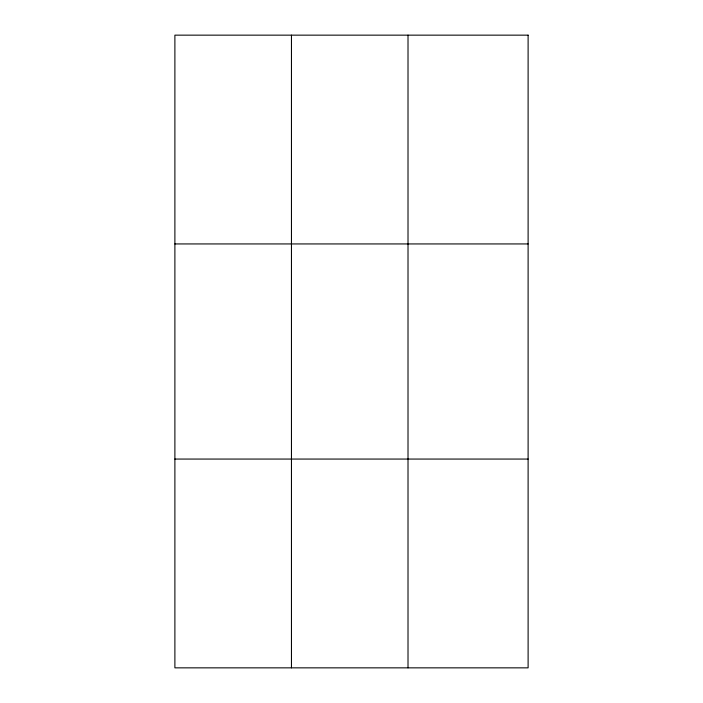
<?xml version="1.0" encoding="UTF-8"?>
<svg xmlns="http://www.w3.org/2000/svg" width="703" height="703" viewBox="0 0 703 703"><rect width="100%" height="100%" fill="white"/><g stroke="black" fill="none" stroke-linecap="round" stroke-linejoin="round"><path stroke-width="1.05" d="M291.455 667.85L291.455 35.15M408.012 667.85L408.012 35.15M174.889 243.941L528.111 243.941M174.889 459.059L528.111 459.059M528.111 35.15L528.111 667.85L174.889 667.85L174.889 35.15L528.111 35.15"/></g></svg>
